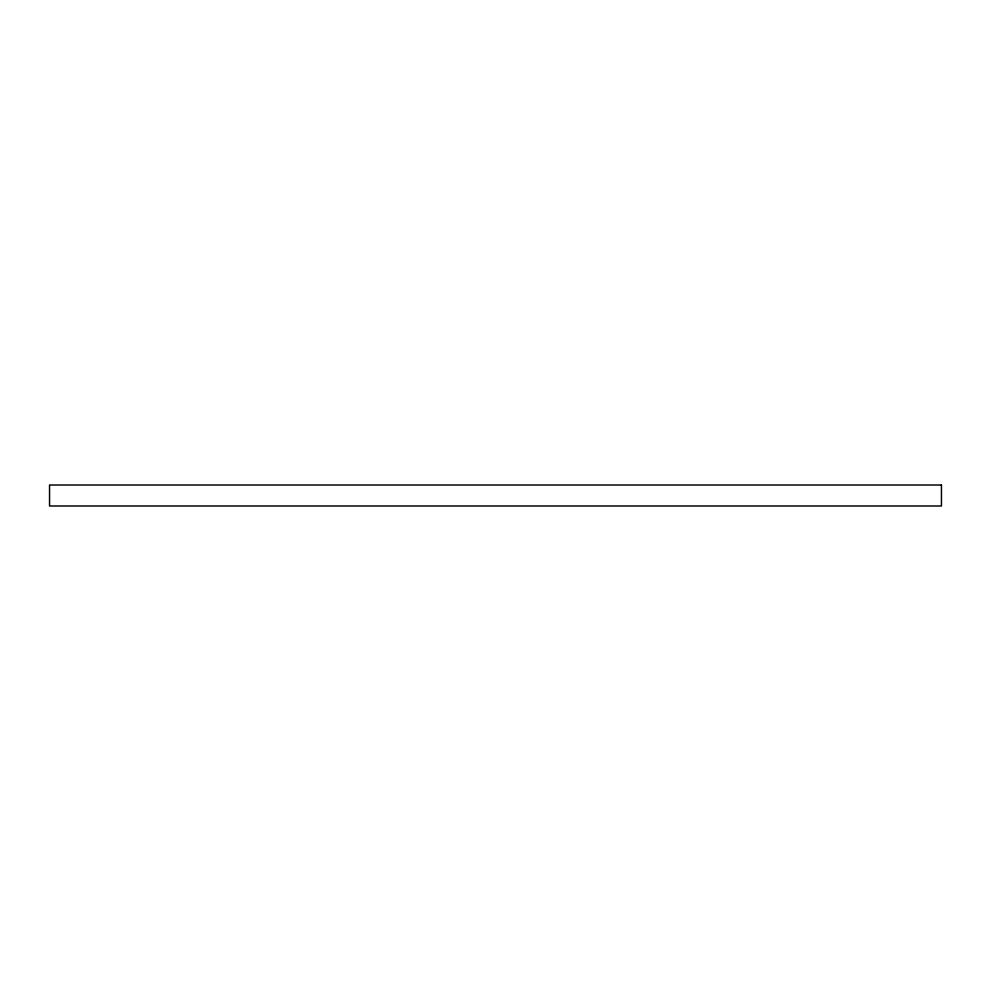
<?xml version="1.0" encoding="UTF-8"?>
<svg xmlns="http://www.w3.org/2000/svg" width="991" height="991" viewBox="0 0 991 991"><rect width="100%" height="100%" fill="white"/><g stroke="black" fill="none" stroke-linecap="round" stroke-linejoin="round"><path stroke-width="1.49" d="M941.45 485.008L49.55 485.008L49.55 505.992L941.45 505.992L941.45 485.008"/></g></svg>
